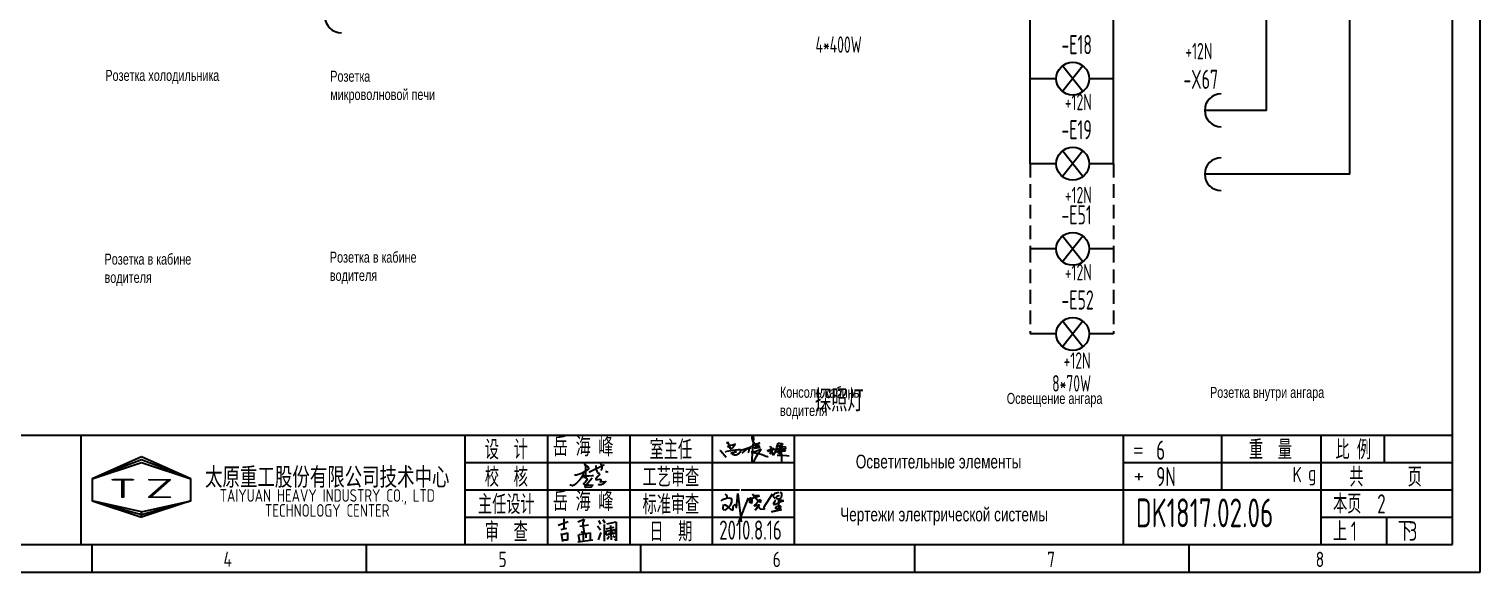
# Model space of a CAD drawing. Header units: millimetres. Extents: x -1988 to 7027, y -1849 to 2867.
# Drawn here: x 813.8 to 1078.3, y 395.4 to 494.5 of the extents above; entities that cross this region are included whole.
import ezdxf
from ezdxf.enums import TextEntityAlignment as Align

# ---------------------------------------------------------------- set-up
doc = ezdxf.new("R2010")
doc.units = ezdxf.units.MM
doc.header["$LTSCALE"] = 10
doc.linetypes.add('DASHED2', pattern=[0.375, 0.25, -0.125])
doc.linetypes.add('HIDDEN', pattern=[0.375, 0.25, -0.125])
for name, color, linetype in [('01', 7, 'Continuous'), ('11', 3, 'Continuous'), ('CONTINUOUS', 7, 'Continuous')]:
    doc.layers.add(name, color=color, linetype=linetype)
doc.styles.add('ROMAN', font='ROMANC.shx', dxfattribs={"width": 0.7, "height": 0.7})
doc.styles.get("Standard").update_dxf_attribs({"font": 'isocp', "width": 0.707, "bigfont": 'intecad.shx'})

# ---------------------------------------------------------------- blocks, each defined once
blk = doc.blocks.new('A$C5BE500A0')
for p, q in [((15.3, 41.2), (22.2, 26.1)), ((15.3, 40.1), (15.3, 41.2)), ((15.4, 37.7), (15.3, 40.1)), ((15.4, 32.4), (21, 34.6)), ((15.5, 31.8), (15.4, 32.4)), ((19.1, 30.1), (15.5, 31.8)), ((22.2, 26.1), (19.1, 30.1)), ((21, 34.6), (24.5, 35.1)), ((25.3, 29.5), (23.3, 27.9)), ((24.5, 35.1), (28.2, 35.6)), ((26.8, 30.7), (25.3, 29.5)), ((29.4, 34), (26.8, 30.7)), ((28.2, 35.6), (30.2, 36.8)), ((30.2, 38), (29.4, 34)), ((30.2, 36.8), (30.2, 38)), ((50.6, 27.7), (56.2, 29.3)), ((54.4, 27.2), (59.1, 30.4)), ((56.2, 29.3), (60.8, 29.6)), ((56.7, 31.7), (57.4, 29.6)), ((57.4, 29.6), (57.6, 25)), ((59.1, 30.4), (64.7, 33.7)), ((60.8, 29.6), (62.2, 29.2)), ((64.4, 48.9), (64.5, 51.6)), ((65.3, 44.3), (64.4, 48.9)), ((64.5, 51.6), (65.9, 52.2)), ((67.1, 48.5), (64.5, 17.9)), ((64.7, 33.7), (72, 37.3)), ((67.5, 39.5), (65.3, 44.3)), ((65.9, 52.2), (66.5, 51.5)), ((66.5, 51.5), (67.1, 48.5)), ((70.3, 36.3), (67.5, 39.5)), ((68.3, 28.6), (72.6, 29.4)), ((69.3, 29), (68.3, 28.6)), ((72, 30.5), (69.3, 29)), ((69.9, 34.1), (69.7, 33.3)), ((69.7, 33.3), (71.9, 33.6)), ((74.6, 36.5), (69.9, 34.1)), ((73.8, 32.8), (70.3, 36.3)), ((71.9, 33.6), (75.3, 34.2)), ((72, 37.3), (77.8, 39)), ((74.8, 31.8), (72, 30.5)), ((72.6, 29.4), (78.2, 30.4)), ((77.7, 30.8), (73.8, 32.8)), ((79.7, 39.2), (74.6, 36.5)), ((76.7, 32.6), (74.8, 31.8)), ((75.3, 34.2), (77, 34.5)), ((77.7, 33.5), (76.7, 32.6)), ((77, 34.5), (78, 34.1)), ((78, 34.1), (77.7, 33.5)), ((80.1, 30.5), (77.7, 30.8)), ((77.8, 39), (79.7, 39.2)), ((78.2, 30.4), (80.1, 30.5)), ((99, 31.4), (100.1, 32)), ((100.1, 32), (101.1, 31.6)), ((101.1, 31.6), (102.1, 30.6)), ((102.1, 30.6), (102.1, 27.7)), ((110.9, 22.6), (113.3, 30.9)), ((112.9, 30.9), (112.3, 30.9)), ((117.4, 32.7), (112.9, 30.9)), ((113.3, 30.9), (114.4, 35)), ((114.4, 35), (115.4, 38.4)), ((115.4, 38.4), (118.1, 38.8)), ((116.7, 30.8), (120.9, 31.8)), ((122.1, 34.8), (117.4, 32.7)), ((118.1, 38.8), (123.3, 38.3)), ((120.9, 31.8), (124.1, 32)), ((121.7, 31.5), (122.2, 1.9)), ((123, 28.1), (121.7, 31.5)), ((124.7, 36.8), (122.1, 34.8)), ((123.3, 38.3), (124.7, 36.8)), ((124.1, 32), (129.1, 31.3)), ((129.1, 31.3), (130.7, 30.3)), ((130.7, 30.3), (130.2, 28.3)), ((0, 24.1), (1.5, 23.9)), ((1.5, 23.9), (12.6, 10.8)), ((11.6, 21), (13.8, 22.8)), ((13.8, 22.8), (17.9, 23.5)), ((17.9, 23.5), (26, 24.9)), ((22.6, 18.1), (23.6, 19.3)), ((23.7, 17.3), (22.6, 18.1)), ((23.3, 27.9), (23.1, 27.8)), ((23.6, 19.3), (25.8, 19.9)), ((26.1, 16.2), (24.9, 15)), ((25.8, 19.9), (29.2, 20.8)), ((26, 24.9), (36.8, 26.1)), ((28.4, 20), (26.1, 16.2)), ((29.4, 15.2), (28.2, 15.7)), ((29.5, 22.1), (28.4, 20)), ((29.2, 20.8), (33, 21.4)), ((32.4, 15.1), (29.4, 15.2)), ((30.2, 22.7), (29.5, 22.1)), ((31.6, 22.6), (30.2, 22.7)), ((32.8, 22.1), (31.6, 22.6)), ((35, 16.2), (32.4, 15.1)), ((33, 21.4), (32.8, 22.1)), ((37.6, 17.7), (35, 16.2)), ((36.8, 26.1), (40.9, 26)), ((39.7, 20.3), (37.6, 17.7)), ((40.8, 21.6), (39.7, 20.3)), ((40.2, 22.8), (44.3, 25.4)), ((41.7, 24.4), (40.8, 21.6)), ((40.9, 26), (41.7, 24.4)), ((44.3, 25.4), (50.6, 27.7)), ((44.7, 18.7), (49.1, 22.6)), ((49.1, 22.6), (54.4, 27.2)), ((56.8, 20.6), (55.9, 19.6)), ((57.6, 25), (56.8, 20.6)), ((66.6, 21), (62.5, 20.6)), ((62.5, 20.6), (75.7, 18.4)), ((64.5, 17.9), (63.3, 8.5)), ((63.3, 8.5), (63.5, 0.1)), ((63.5, 0.1), (64.3, 0)), ((64.3, 0), (67.5, 2.5)), ((69.8, 21.4), (66.6, 21)), ((67.5, 2.5), (73.8, 13.7)), ((76.7, 24.1), (69.8, 21.4)), ((73.8, 13.7), (77.7, 20)), ((75.7, 18.4), (81.9, 16.6)), ((79.9, 25.4), (76.7, 24.1)), ((77.7, 20), (81.2, 25.6)), ((82.1, 26.9), (79.9, 25.4)), ((81.2, 25.6), (82.1, 26.9)), ((81.9, 16.6), (87.3, 14.8)), ((87.3, 14.8), (91.3, 12.9)), ((91.3, 12.9), (94.8, 12.6)), ((94.5, 25.2), (94.9, 23.9)), ((94.8, 12.6), (95.8, 12.8)), ((94.9, 23.9), (95.3, 23)), ((95.3, 23), (95.8, 22.8)), ((95.8, 22.8), (97, 23.3)), ((97, 23.3), (97.8, 25.3)), ((98.5, 23.8), (97.4, 25.9)), ((97.8, 25.3), (100.8, 27)), ((101.1, 23.3), (98.5, 23.8)), ((100.7, 21.1), (99.2, 17.4)), ((99.2, 17.4), (101.9, 20.9)), ((102.1, 27.7), (100.7, 21.1)), ((100.8, 27), (103.5, 26.5)), ((103.3, 23.7), (101.1, 23.3)), ((101.9, 20.9), (103.1, 21.8)), ((103.1, 21.8), (103.7, 20.1)), ((104.7, 23.9), (103.3, 23.7)), ((103.5, 26.5), (104.5, 25.2)), ((103.7, 20.1), (103.9, 18.5)), ((103.9, 18.5), (105, 16.1)), ((104.2, 28.7), (108.3, 26.3)), ((104.5, 25.2), (104.7, 23.9)), ((105, 16.1), (106.4, 15.7)), ((106.4, 15.7), (107.7, 17.3)), ((107.7, 17.3), (110.9, 22.6)), ((108.3, 26.3), (115.7, 20.2)), ((111.7, 21.6), (125.7, 23.5)), ((115.4, 22.1), (111.7, 21.6)), ((112.9, 26.9), (127.4, 26.5)), ((124.7, 26.6), (112.9, 26.9)), ((113.4, 15.2), (124.8, 14.7)), ((122.5, 23.3), (115.4, 22.1)), ((115.7, 20.2), (118.5, 18.9)), ((118.5, 18.9), (120.8, 19.6)), ((120.8, 19.6), (121.1, 20.7)), ((126.4, 24.6), (122.5, 23.3)), ((128.2, 25.5), (123, 28.1)), ((128.1, 26.7), (124.7, 26.6)), ((124.8, 14.7), (132, 14.1)), ((125.7, 23.5), (130.1, 23.8)), ((127.4, 26.5), (126.4, 24.6)), ((130.2, 28.3), (128.1, 26.7)), ((130.5, 24.3), (128.2, 25.5)), ((130.1, 23.8), (130.5, 24.3)), ((132, 14.1), (137.3, 13.6))]:
    blk.add_line(p, q)
blk = doc.blocks.new('lf')
for points in [[(409.4, 317.6), (411.9, 317.6), (420.7, 320.5), (429.4, 326.1), (429, 328.4), (426.7, 330.1), (424.2, 331.3), (423.4, 332.6), (424.4, 333.4), (425, 330.7), (425, 327.4), (425, 324.7), (424.8, 321.8), (424.8, 320.3), (424.8, 318.7), (425, 314.7), (425, 313), (424.8, 313)], [(432.1, 320.3), (430.6, 321.6), (450.9, 331.7), (450.9, 332.2)], [(439.5, 330.9), (440, 324.5), (442, 320.7)], [(446.2, 333.8), (448.1, 330.5), (448.1, 326.7), (446.6, 323.8)], [(421.5, 320.1), (421.3, 317.6), (420, 315.1), (418.6, 312.6), (416.7, 310.5), (414.9, 308.5), (411.9, 305.6), (410.1, 304.1), (408, 302.6), (406.1, 302), (403.6, 302.6), (403.6, 303.5), (403.9, 303.5)], [(421.3, 316.2), (424.8, 315.9), (427.1, 316), (429.8, 316), (434.8, 316.8), (436, 316.8)], [(421.9, 314.1), (423.8, 314.1), (425.4, 313.7), (426, 313), (426.9, 312), (427.1, 312), (426.5, 310.5), (426.1, 309.5), (424.2, 306.6), (423.1, 305.4), (422.1, 304.5), (423.2, 303.3), (427.3, 303.1), (429.8, 303.1), (432.3, 302.9), (435.4, 302.7), (433.1, 299.9), (424.6, 299.5), (424, 300.4), (425.6, 303.3), (434.3, 313.5)], [(441.8, 320.7), (443.7, 320.1), (444.9, 317.6), (443.1, 315.5), (439.7, 311.8), (439.8, 310.6), (445.4, 311.2), (447, 310.3), (445.6, 307.4), (453.6, 308), (450.3, 304.7), (447, 303.3), (443.7, 303.1), (442.9, 303.7)], [(453.4, 322.4), (454.9, 322.2), (455.7, 321.8), (456.1, 321.6), (456.3, 321.4)]]:
    blk.add_lwpolyline(points)

msp = doc.modelspace()

# ---------------------------------------------------------------- linework, layer by layer
for p, q in [((1011.5, 469.93), (1011.5, 653.14)), ((1054.55, 468.03), (1054.55, 653.14)), ((996.3, 469.93), (996.3, 582.74)), ((1039.35, 479.68), (1039.35, 583.07)), ((1001.05, 485.46), (996.3, 485.46)), ((1011.5, 485.46), (1007.05, 485.46)), ((1039.35, 479.68), (1028.11, 479.68)), ((1005.92, 472.28), (1002.18, 467.58)), ((1005.92, 467.58), (1002.18, 472.28)), ((1001.05, 469.93), (996.3, 469.93)), ((1011.5, 469.93), (1007.05, 469.93)), ((1054.55, 468.03), (1028.11, 468.03)), ((953.3, 410.41), (1013.3, 410.41)), ((911.28, 405.14), (911.28, 403.32)), ((913.82, 404.56), (914.99, 405.08)), ((914.99, 405.08), (914.73, 404.3)), ((917.59, 404.79), (917.95, 404.15)), ((918.41, 405), (918.77, 404.36)), ((910.26, 403.96), (912.08, 404.61)), ((910.78, 403.18), (911.82, 403.44)), ((910.78, 402.41), (911.04, 400.98)), ((910.91, 402.28), (911.95, 402.54)), ((911.04, 403.44), (911.04, 403.44)), ((911.95, 402.54), (911.95, 401.24)), ((913.82, 404.56), (913.82, 404.56)), ((913.89, 402.28), (914.15, 400.98)), ((914.02, 402.28), (916.1, 402.54)), ((914.21, 403.78), (915.77, 404.04)), ((914.99, 402.49), (914.47, 402.75)), ((914.73, 404.3), (914.73, 404.04)), ((914.73, 404.04), (914.99, 402.49)), ((914.8, 402.28), (914.8, 401.24)), ((915.32, 402.41), (915.32, 401.63)), ((916.1, 402.54), (916.1, 401.11)), ((917.4, 403.85), (917.95, 403.12)), ((917.59, 401.3), (918.1, 402.63)), ((918.65, 404.06), (918.65, 401.06)), ((918.95, 402.91), (918.98, 402.21)), ((920.65, 403.12), (918.98, 402.79)), ((918.98, 402.21), (920.77, 402.51)), ((919.01, 403.27), (920.44, 403.57)), ((919.1, 404.21), (920.8, 404.57)), ((919.41, 402.6), (919.59, 402.45)), ((919.8, 403.91), (919.89, 401.3)), ((920.23, 402.79), (920.04, 402.45)), ((920.22, 402.04), (920.56, 401.7)), ((920.77, 402.51), (920.65, 403.12)), ((920.8, 404.57), (920.83, 404.57)), ((920.83, 404.57), (920.83, 401.12)), ((911.95, 401.24), (910.91, 401.24)), ((913.83, 400.93), (916.59, 401.3)), ((919.54, 401.87), (919.2, 401.36)), ((920.83, 401.12), (920.56, 401.42))]:
    msp.add_line(p, q)
at = {"color": 3, "linetype": 'DASHED2'}
for p, q in [((996.3, 469.93), (996.3, 454.39)), ((1011.5, 469.93), (1011.5, 454.39)), ((996.3, 454.39), (996.3, 438.86)), ((1011.5, 454.39), (1011.5, 438.86))]:
    msp.add_line(p, q, dxfattribs=at)
at = {"color": 3}
for p, q in [((1001.05, 454.39), (996.3, 454.39)), ((1011.5, 454.39), (1007.05, 454.39)), ((1005.92, 441.2), (1002.18, 436.51)), ((1005.92, 436.51), (1002.18, 441.2)), ((1001.05, 438.86), (996.3, 438.86)), ((1011.5, 438.86), (1007.05, 438.86))]:
    msp.add_line(p, q, dxfattribs=at)
for centre in [(1004.05, 485.46), (1004.05, 469.93)]:
    msp.add_circle(centre, 3)
for centre in [(1004.05, 454.39), (1004.05, 438.86)]:
    msp.add_circle(centre, 3, dxfattribs=at)
at = {"linetype": 'Continuous'}
for centre in [(870.75, 496.82), (1031.11, 479.68), (1031.11, 468.03)]:
    msp.add_arc(centre, 3, 90, 270, dxfattribs=at)
at = {"layer": 'CONTINUOUS', "color": 3}
for p, q in [((1078.3, 395.41), (1078.3, 692.41)), ((1005.92, 452.04), (1002.18, 456.73)), ((1005.92, 456.73), (1002.18, 452.04)), ((658.3, 395.41), (1078.3, 395.41))]:
    msp.add_line(p, q, dxfattribs=at)
at = {"layer": 'CONTINUOUS'}
for p, q in [((1073.3, 400.41), (1073.3, 672.41)), ((1005.92, 483.12), (1002.18, 487.81)), ((1005.92, 487.81), (1002.18, 483.12)), ((1060.8, 420.41), (1060.8, 415.41)), ((950.07, 409.89), (950.46, 409.98)), ((950.07, 409.89), (950.46, 409.98)), ((950.07, 409.89), (950.46, 409.98)), ((950.07, 409.89), (950.46, 409.98)), ((950.72, 409.98), (950.95, 409.85)), ((950.72, 409.98), (950.95, 409.85)), ((950.72, 409.98), (950.95, 409.85)), ((950.72, 409.98), (950.95, 409.85)), ((939.96, 408.43), (940.21, 408.63)), ((939.96, 408.43), (940.21, 408.63)), ((939.96, 408.43), (940.21, 408.63)), ((939.96, 408.43), (940.21, 408.63)), ((940.21, 408.63), (940.57, 408.79)), ((940.21, 408.63), (940.57, 408.79)), ((940.21, 408.63), (940.57, 408.79)), ((940.21, 408.63), (940.57, 408.79)), ((940.31, 407.21), (940.42, 407.56)), ((940.31, 407.21), (940.42, 407.56)), ((940.31, 407.21), (940.42, 407.56)), ((940.31, 407.21), (940.42, 407.56)), ((940.42, 407.56), (940.47, 407.72)), ((940.42, 407.56), (940.47, 407.72)), ((940.42, 407.56), (940.47, 407.72)), ((940.42, 407.56), (940.47, 407.72)), ((940.47, 407.72), (940.67, 407.67)), ((940.47, 407.72), (940.67, 407.67)), ((940.47, 407.72), (940.67, 407.67)), ((940.47, 407.72), (940.67, 407.67)), ((940.57, 408.79), (940.93, 408.89)), ((940.57, 408.79), (940.93, 408.89)), ((940.57, 408.79), (940.93, 408.89)), ((940.57, 408.79), (940.93, 408.89)), ((940.62, 409.6), (940.98, 409.4)), ((940.62, 409.6), (940.98, 409.4)), ((940.62, 409.6), (940.98, 409.4)), ((940.62, 409.6), (940.98, 409.4)), ((940.67, 407.67), (941.03, 407.51)), ((940.67, 407.67), (941.03, 407.51)), ((940.67, 407.67), (941.03, 407.51)), ((940.67, 407.67), (941.03, 407.51)), ((940.93, 408.89), (941.44, 408.94)), ((940.93, 408.89), (941.44, 408.94)), ((940.93, 408.89), (941.44, 408.94)), ((940.93, 408.89), (941.44, 408.94)), ((940.98, 409.4), (941.03, 409.25)), ((940.98, 409.4), (941.03, 409.25)), ((940.98, 409.4), (941.03, 409.25)), ((940.98, 409.4), (941.03, 409.25)), ((941.03, 409.25), (941.03, 408.94)), ((941.03, 409.25), (941.03, 408.94)), ((941.03, 409.25), (941.03, 408.94)), ((941.03, 409.25), (941.03, 408.94)), ((941.03, 407.51), (941.38, 407.16)), ((941.03, 407.51), (941.38, 407.16)), ((941.03, 407.51), (941.38, 407.16)), ((941.03, 407.51), (941.38, 407.16)), ((941.54, 407.46), (941.23, 407.21)), ((941.54, 407.46), (941.23, 407.21)), ((941.54, 407.46), (941.23, 407.21)), ((941.54, 407.46), (941.23, 407.21)), ((941.44, 408.94), (941.84, 408.84)), ((941.44, 408.94), (941.84, 408.84)), ((941.44, 408.94), (941.84, 408.84)), ((941.44, 408.94), (941.84, 408.84)), ((941.74, 407.87), (941.54, 407.46)), ((941.74, 407.87), (941.54, 407.46)), ((941.74, 407.87), (941.54, 407.46)), ((941.74, 407.87), (941.54, 407.46)), ((941.84, 408.23), (941.74, 407.87)), ((941.84, 408.23), (941.74, 407.87)), ((941.84, 408.23), (941.74, 407.87)), ((941.84, 408.23), (941.74, 407.87)), ((941.84, 408.84), (941.84, 408.63)), ((941.84, 408.84), (941.84, 408.63)), ((941.84, 408.84), (941.84, 408.63)), ((941.84, 408.84), (941.84, 408.63)), ((941.84, 408.63), (941.84, 408.23)), ((941.84, 408.63), (941.84, 408.23)), ((941.84, 408.63), (941.84, 408.23)), ((941.84, 408.63), (941.84, 408.23)), ((942.15, 407.31), (942.3, 407.56)), ((942.15, 407.31), (942.3, 407.56)), ((942.15, 407.31), (942.3, 407.56)), ((942.15, 407.31), (942.3, 407.56)), ((942.3, 407.56), (942.51, 407.77)), ((942.3, 407.56), (942.51, 407.77)), ((942.3, 407.56), (942.51, 407.77)), ((942.3, 407.56), (942.51, 407.77)), ((942.51, 407.77), (942.56, 407.67)), ((942.51, 407.77), (942.56, 407.67)), ((942.51, 407.77), (942.56, 407.67)), ((942.51, 407.77), (942.56, 407.67)), ((942.56, 407.67), (942.71, 407.31)), ((942.56, 407.67), (942.71, 407.31)), ((942.56, 407.67), (942.71, 407.31)), ((942.56, 407.67), (942.71, 407.31)), ((942.76, 407.11), (943.02, 409.76)), ((942.76, 407.11), (943.02, 409.76)), ((942.76, 407.11), (943.02, 409.76)), ((942.76, 407.11), (943.02, 409.76)), ((943.02, 409.76), (943.63, 404.56)), ((943.02, 409.76), (943.63, 404.56)), ((943.02, 409.76), (943.63, 404.56)), ((943.02, 409.76), (943.63, 404.56)), ((943.17, 404.5), (944.96, 408.92)), ((943.17, 404.5), (944.96, 408.92)), ((943.17, 404.5), (944.96, 408.92)), ((943.17, 404.5), (944.96, 408.92)), ((945, 408.84), (945.11, 408.37)), ((945, 408.84), (945.11, 408.37)), ((945, 408.84), (945.11, 408.37)), ((945, 408.84), (945.11, 408.37)), ((945.11, 408.84), (945.26, 408.95)), ((945.11, 408.84), (945.26, 408.95)), ((945.11, 408.84), (945.26, 408.95)), ((945.11, 408.84), (945.26, 408.95)), ((945.22, 408.03), (945.11, 408.84)), ((945.22, 408.03), (945.11, 408.84)), ((945.22, 408.03), (945.11, 408.84)), ((945.22, 408.03), (945.11, 408.84)), ((945.11, 408.37), (945.22, 408.03)), ((945.11, 408.37), (945.22, 408.03)), ((945.11, 408.37), (945.22, 408.03)), ((945.11, 408.37), (945.22, 408.03)), ((945.26, 408.95), (945.41, 408.95)), ((945.26, 408.95), (945.41, 408.95)), ((945.26, 408.95), (945.41, 408.95)), ((945.26, 408.95), (945.41, 408.95)), ((945.34, 408.26), (945.37, 408.51)), ((945.34, 408.26), (945.37, 408.51)), ((945.34, 408.26), (945.37, 408.51)), ((945.34, 408.26), (945.37, 408.51)), ((945.37, 408), (945.34, 408.26)), ((945.37, 408), (945.34, 408.26)), ((945.37, 408), (945.34, 408.26)), ((945.37, 408), (945.34, 408.26)), ((945.37, 408.51), (945.45, 408.7)), ((945.37, 408.51), (945.45, 408.7)), ((945.37, 408.51), (945.45, 408.7)), ((945.37, 408.51), (945.45, 408.7)), ((945.48, 407.92), (945.37, 408)), ((945.48, 407.92), (945.37, 408)), ((945.48, 407.92), (945.37, 408)), ((945.48, 407.92), (945.37, 408)), ((945.41, 408.95), (945.56, 408.62)), ((945.41, 408.95), (945.56, 408.62)), ((945.41, 408.95), (945.56, 408.62)), ((945.41, 408.95), (945.56, 408.62)), ((945.45, 408.7), (945.7, 408.88)), ((945.45, 408.7), (945.7, 408.88)), ((945.45, 408.7), (945.7, 408.88)), ((945.45, 408.7), (945.7, 408.88)), ((945.56, 408.26), (945.48, 407.92)), ((945.56, 408.26), (945.48, 407.92)), ((945.56, 408.26), (945.48, 407.92)), ((945.56, 408.26), (945.48, 407.92)), ((945.56, 408.62), (945.56, 408.26)), ((945.56, 408.62), (945.56, 408.26)), ((945.56, 408.62), (945.56, 408.26)), ((945.56, 408.62), (945.56, 408.26)), ((945.67, 409.61), (946.8, 408.33)), ((945.85, 409.39), (945.67, 409.61)), ((945.67, 409.61), (946.8, 408.33)), ((945.85, 409.39), (945.67, 409.61)), ((945.67, 409.61), (946.8, 408.33)), ((945.85, 409.39), (945.67, 409.61)), ((945.67, 409.61), (946.8, 408.33)), ((945.85, 409.39), (945.67, 409.61)), ((945.7, 408.88), (946.11, 409.06)), ((945.7, 408.88), (946.11, 409.06)), ((945.7, 408.88), (946.11, 409.06)), ((945.7, 408.88), (946.11, 409.06)), ((946.95, 409.32), (945.85, 409.39)), ((946.95, 409.32), (945.85, 409.39)), ((946.95, 409.32), (945.85, 409.39)), ((946.95, 409.32), (945.85, 409.39)), ((946.18, 407.67), (945.96, 407.45)), ((946.18, 407.67), (945.96, 407.45)), ((946.18, 407.67), (945.96, 407.45)), ((946.18, 407.67), (945.96, 407.45)), ((945.96, 407.45), (946.07, 407.48)), ((945.96, 407.45), (946.07, 407.48)), ((945.96, 407.45), (946.07, 407.48)), ((945.96, 407.45), (946.07, 407.48)), ((946.07, 407.48), (946.77, 407.7)), ((946.07, 407.48), (946.77, 407.7)), ((946.07, 407.48), (946.77, 407.7)), ((946.07, 407.48), (946.77, 407.7)), ((946.11, 409.06), (946.62, 409.21)), ((946.11, 409.06), (946.62, 409.21)), ((946.11, 409.06), (946.62, 409.21)), ((946.11, 409.06), (946.62, 409.21)), ((946.14, 406.68), (946.73, 407.37)), ((946.14, 406.68), (946.73, 407.37)), ((946.14, 406.68), (946.73, 407.37)), ((946.14, 406.68), (946.73, 407.37)), ((946.47, 407.96), (946.18, 407.67)), ((946.47, 407.96), (946.18, 407.67)), ((946.47, 407.96), (946.18, 407.67)), ((946.47, 407.96), (946.18, 407.67)), ((946.92, 408.51), (946.47, 407.96)), ((946.92, 408.51), (946.47, 407.96)), ((946.92, 408.51), (946.47, 407.96)), ((946.92, 408.51), (946.47, 407.96)), ((946.95, 407.67), (946.58, 407.23)), ((946.95, 407.67), (946.58, 407.23)), ((946.95, 407.67), (946.58, 407.23)), ((946.95, 407.67), (946.58, 407.23)), ((946.62, 409.21), (946.95, 409.32)), ((946.62, 409.21), (946.95, 409.32)), ((946.62, 409.21), (946.95, 409.32)), ((946.62, 409.21), (946.95, 409.32)), ((946.73, 407.37), (946.8, 407.37)), ((946.73, 407.37), (946.8, 407.37)), ((946.73, 407.37), (946.8, 407.37)), ((946.73, 407.37), (946.8, 407.37)), ((946.77, 407.7), (946.92, 407.67)), ((946.77, 407.7), (946.92, 407.67)), ((946.77, 407.7), (946.92, 407.67)), ((946.77, 407.7), (946.92, 407.67)), ((946.8, 408.33), (947.14, 408.07)), ((946.8, 408.33), (947.14, 408.07)), ((946.8, 408.33), (947.14, 408.07)), ((946.8, 408.33), (947.14, 408.07)), ((946.8, 407.37), (946.92, 407.12)), ((946.8, 407.37), (946.92, 407.12)), ((946.8, 407.37), (946.92, 407.12)), ((946.8, 407.37), (946.92, 407.12)), ((947.17, 408.59), (946.92, 408.51)), ((947.17, 408.59), (946.92, 408.51)), ((947.17, 408.59), (946.92, 408.51)), ((947.17, 408.59), (946.92, 408.51)), ((946.92, 407.67), (946.95, 407.67)), ((946.92, 407.67), (946.95, 407.67)), ((946.92, 407.67), (946.95, 407.67)), ((946.92, 407.67), (946.95, 407.67)), ((947.14, 408.07), (947.28, 408.33)), ((947.14, 408.07), (947.28, 408.33)), ((947.14, 408.07), (947.28, 408.33)), ((947.14, 408.07), (947.28, 408.33)), ((947.28, 408.33), (947.17, 408.59)), ((947.28, 408.33), (947.17, 408.59)), ((947.28, 408.33), (947.17, 408.59)), ((947.28, 408.33), (947.17, 408.59)), ((947.83, 407.32), (949.33, 409.7)), ((947.83, 407.32), (949.33, 409.7)), ((947.83, 407.32), (949.33, 409.7)), ((947.83, 407.32), (949.33, 409.7)), ((949.32, 409.62), (949.45, 409.2)), ((949.32, 409.62), (949.45, 409.2)), ((949.32, 409.62), (949.45, 409.2)), ((949.32, 409.62), (949.45, 409.2)), ((949.42, 409.36), (949.78, 409.79)), ((949.42, 409.36), (949.78, 409.79)), ((949.42, 409.36), (949.78, 409.79)), ((949.42, 409.36), (949.78, 409.79)), ((949.61, 408.09), (949.42, 407.8)), ((949.61, 408.09), (949.42, 407.8)), ((949.61, 408.09), (949.42, 407.8)), ((949.61, 408.09), (949.42, 407.8)), ((949.42, 407.8), (949.51, 407.73)), ((949.42, 407.8), (949.51, 407.73)), ((949.42, 407.8), (949.51, 407.73)), ((949.42, 407.8), (949.51, 407.73)), ((949.45, 409.2), (949.68, 408.94)), ((949.45, 409.2), (949.68, 408.94)), ((949.45, 409.2), (949.68, 408.94)), ((949.45, 409.2), (949.68, 408.94)), ((949.51, 407.73), (949.87, 407.8)), ((949.51, 407.73), (949.87, 407.8)), ((949.51, 407.73), (949.87, 407.8)), ((949.51, 407.73), (949.87, 407.8)), ((949.78, 408.42), (949.61, 408.09)), ((949.78, 408.42), (949.61, 408.09)), ((949.78, 408.42), (949.61, 408.09)), ((949.78, 408.42), (949.61, 408.09)), ((949.68, 408.94), (949.81, 408.91)), ((949.68, 408.94), (949.81, 408.91)), ((949.68, 408.94), (949.81, 408.91)), ((949.68, 408.94), (949.81, 408.91)), ((949.78, 409.79), (950.07, 409.89)), ((949.78, 409.79), (950.07, 409.89)), ((949.78, 409.79), (950.07, 409.89)), ((949.78, 409.79), (950.07, 409.89)), ((949.87, 408.55), (949.78, 408.42)), ((949.87, 408.55), (949.78, 408.42)), ((949.87, 408.55), (949.78, 408.42)), ((949.87, 408.55), (949.78, 408.42)), ((949.84, 407.05), (950.07, 407.34)), ((949.84, 407.05), (950.07, 407.34)), ((949.84, 407.05), (950.07, 407.34)), ((949.84, 407.05), (950.07, 407.34)), ((949.87, 407.8), (950.4, 408.06)), ((949.87, 407.8), (950.4, 408.06)), ((949.87, 407.8), (950.4, 408.06)), ((949.87, 407.8), (950.4, 408.06)), ((950, 408.94), (950.07, 409.17)), ((950, 408.94), (950.07, 409.17)), ((950, 408.94), (950.07, 409.17)), ((950, 408.94), (950.07, 409.17)), ((950.2, 408.71), (950, 408.94)), ((950.2, 408.71), (950, 408.94)), ((950.2, 408.71), (950, 408.94)), ((950.2, 408.71), (950, 408.94)), ((950.07, 409.17), (950.27, 409.33)), ((950.07, 409.17), (950.27, 409.33)), ((950.07, 409.17), (950.27, 409.33)), ((950.07, 409.17), (950.27, 409.33)), ((950.07, 407.34), (950.56, 407.54)), ((950.07, 407.34), (950.56, 407.54)), ((950.07, 407.34), (950.56, 407.54)), ((950.07, 407.34), (950.56, 407.54)), ((950.62, 408.74), (950.2, 408.71)), ((950.62, 408.74), (950.2, 408.71)), ((950.62, 408.74), (950.2, 408.71)), ((950.62, 408.74), (950.2, 408.71)), ((950.27, 409.33), (950.53, 409.4)), ((950.27, 409.33), (950.53, 409.4)), ((950.27, 409.33), (950.53, 409.4)), ((950.27, 409.33), (950.53, 409.4)), ((950.4, 408.61), (950.43, 408.25)), ((951.38, 408.42), (950.4, 408.61)), ((950.4, 408.61), (950.43, 408.25)), ((951.38, 408.42), (950.4, 408.61)), ((950.4, 408.61), (950.43, 408.25)), ((951.38, 408.42), (950.4, 408.61)), ((950.4, 408.61), (950.43, 408.25)), ((951.38, 408.42), (950.4, 408.61)), ((950.4, 408.06), (950.85, 408.25)), ((950.43, 408.25), (950.4, 407.76)), ((950.4, 408.06), (950.85, 408.25)), ((950.43, 408.25), (950.4, 407.76)), ((950.4, 408.06), (950.85, 408.25)), ((950.43, 408.25), (950.4, 407.76)), ((950.4, 408.06), (950.85, 408.25)), ((950.43, 408.25), (950.4, 407.76)), ((950.4, 407.76), (950.4, 407.28)), ((950.4, 407.76), (950.4, 407.28)), ((950.4, 407.76), (950.4, 407.28)), ((950.4, 407.76), (950.4, 407.28)), ((950.53, 409.4), (950.62, 409.43)), ((950.53, 409.4), (950.62, 409.43)), ((950.53, 409.4), (950.62, 409.43)), ((950.53, 409.4), (950.62, 409.43)), ((950.56, 407.54), (950.76, 407.41)), ((950.56, 407.54), (950.76, 407.41)), ((950.56, 407.54), (950.76, 407.41)), ((950.56, 407.54), (950.76, 407.41)), ((950.89, 409), (950.62, 408.74)), ((950.89, 409), (950.62, 408.74)), ((950.89, 409), (950.62, 408.74)), ((950.89, 409), (950.62, 408.74)), ((950.76, 407.41), (950.72, 406.92)), ((950.76, 407.41), (950.72, 406.92)), ((950.76, 407.41), (950.72, 406.92)), ((950.76, 407.41), (950.72, 406.92)), ((950.85, 408.25), (951.38, 408.42)), ((950.85, 408.25), (951.38, 408.42)), ((950.85, 408.25), (951.38, 408.42)), ((950.85, 408.25), (951.38, 408.42)), ((950.98, 409.46), (950.89, 409)), ((950.98, 409.46), (950.89, 409)), ((950.98, 409.46), (950.89, 409)), ((950.98, 409.46), (950.89, 409)), ((950.95, 409.85), (950.98, 409.46)), ((950.95, 409.85), (950.98, 409.46)), ((950.95, 409.85), (950.98, 409.46)), ((950.95, 409.85), (950.98, 409.46)), ((940.31, 406.9), (940.31, 407.21)), ((940.31, 406.9), (940.31, 407.21)), ((940.31, 406.9), (940.31, 407.21)), ((940.31, 406.9), (940.31, 407.21)), ((940.57, 406.65), (940.31, 406.9)), ((940.57, 406.65), (940.31, 406.9)), ((940.57, 406.65), (940.31, 406.9)), ((940.57, 406.65), (940.31, 406.9)), ((941.23, 407.21), (940.57, 406.65)), ((941.23, 407.21), (940.57, 406.65)), ((941.23, 407.21), (940.57, 406.65)), ((941.23, 407.21), (940.57, 406.65)), ((941.38, 407.16), (941.69, 406.9)), ((941.38, 407.16), (941.69, 406.9)), ((941.38, 407.16), (941.69, 406.9)), ((941.38, 407.16), (941.69, 406.9)), ((941.69, 406.9), (941.84, 406.8)), ((941.69, 406.9), (941.84, 406.8)), ((941.69, 406.9), (941.84, 406.8)), ((941.69, 406.9), (941.84, 406.8)), ((941.84, 406.8), (942.15, 406.7)), ((941.84, 406.8), (942.15, 406.7)), ((941.84, 406.8), (942.15, 406.7)), ((941.84, 406.8), (942.15, 406.7)), ((942.15, 406.7), (942.15, 407.31)), ((942.15, 406.7), (942.15, 407.31)), ((942.15, 406.7), (942.15, 407.31)), ((942.15, 406.7), (942.15, 407.31)), ((942.71, 407.31), (942.71, 407.21)), ((942.71, 407.31), (942.71, 407.21)), ((942.71, 407.31), (942.71, 407.21)), ((942.71, 407.31), (942.71, 407.21)), ((942.71, 407.21), (942.76, 407.11)), ((942.71, 407.21), (942.76, 407.11)), ((942.71, 407.21), (942.76, 407.11)), ((942.71, 407.21), (942.76, 407.11)), ((946.58, 407.23), (946.14, 406.68)), ((946.58, 407.23), (946.14, 406.68)), ((946.58, 407.23), (946.14, 406.68)), ((946.58, 407.23), (946.14, 406.68)), ((946.92, 407.12), (947.1, 406.97)), ((946.92, 407.12), (947.1, 406.97)), ((946.92, 407.12), (947.1, 406.97)), ((946.92, 407.12), (947.1, 406.97)), ((947.1, 406.97), (947.87, 406.9)), ((947.1, 406.97), (947.87, 406.9)), ((947.1, 406.97), (947.87, 406.9)), ((947.1, 406.97), (947.87, 406.9)), ((947.89, 406.9), (947.83, 407.32)), ((947.89, 406.9), (947.83, 407.32)), ((947.89, 406.9), (947.83, 407.32)), ((947.89, 406.9), (947.83, 407.32)), ((949.15, 406.39), (951.02, 406.79)), ((949.15, 406.39), (951.02, 406.79)), ((949.15, 406.39), (951.02, 406.79)), ((949.15, 406.39), (951.02, 406.79)), ((950.49, 406.69), (949.15, 406.39)), ((950.49, 406.69), (949.15, 406.39)), ((950.49, 406.69), (949.15, 406.39)), ((950.49, 406.69), (949.15, 406.39)), ((950.36, 406.82), (949.84, 407.05)), ((950.36, 406.82), (949.84, 407.05)), ((950.36, 406.82), (949.84, 407.05)), ((950.36, 406.82), (949.84, 407.05)), ((950.4, 407.28), (950.36, 406.82)), ((950.4, 407.28), (950.36, 406.82)), ((950.4, 407.28), (950.36, 406.82)), ((950.4, 407.28), (950.36, 406.82)), ((950.72, 406.92), (950.49, 406.69)), ((950.72, 406.92), (950.49, 406.69)), ((950.72, 406.92), (950.49, 406.69)), ((950.72, 406.92), (950.49, 406.69)), ((1061.3, 400.41), (1061.3, 405.41)), ((678.3, 400.41), (1073.3, 400.41)), ((875.3, 395.41), (875.3, 400.41)), ((893.3, 400.41), (953.3, 400.41))]:
    msp.add_line(p, q, dxfattribs=at)
at = {"layer": 'CONTINUOUS', "linetype": 'Continuous'}
for p, q in [((678.3, 420.41), (1073.3, 420.41)), ((823.3, 400.41), (823.3, 420.41)), ((893.3, 400.41), (893.3, 420.41)), ((908.3, 420.41), (908.3, 400.41)), ((923.3, 420.41), (923.3, 400.41)), ((938.3, 420.41), (938.3, 400.41)), ((953.3, 420.41), (953.3, 400.41)), ((1013.3, 400.41), (1013.3, 420.41)), ((1031.19, 420.41), (1031.19, 410.41)), ((1049.3, 420.41), (1049.3, 400.41)), ((834.3, 416.41), (825.3, 412.41)), ((834.3, 415.91), (825.3, 412.41)), ((825.3, 412.41), (834.3, 415.41)), ((843.3, 412.41), (834.3, 416.41)), ((843.3, 412.41), (834.3, 415.91)), ((834.3, 415.41), (843.3, 412.41)), ((893.3, 415.41), (943.3, 415.41)), ((943.3, 415.41), (953.3, 415.41)), ((943.3, 415.41), (953.3, 415.41)), ((1013.3, 415.41), (1073.3, 415.41)), ((825.3, 412.41), (825.3, 408.41)), ((843.3, 408.41), (843.3, 412.41)), ((893.3, 410.41), (943.3, 410.41)), ((943.62, 410.41), (953.3, 410.41)), ((1013.3, 410.41), (1073.3, 410.41)), ((825.3, 408.41), (834.3, 405.41)), ((834.3, 406.41), (825.3, 408.41)), ((825.3, 408.41), (834.3, 405.91)), ((834.3, 405.91), (843.3, 408.41)), ((843.3, 408.41), (834.3, 405.41)), ((834.3, 406.41), (843.3, 408.41)), ((834.3, 405.41), (834.3, 406.41)), ((834.3, 405.41), (834.3, 406.41)), ((893.3, 405.41), (943.3, 405.41)), ((943.3, 405.41), (953.3, 405.41)), ((1049.3, 405.41), (1073.3, 405.41)), ((825.3, 395.41), (825.3, 400.41)), ((925.3, 395.41), (925.3, 400.41)), ((975.3, 395.41), (975.3, 400.41)), ((1025.3, 395.41), (1025.3, 400.41))]:
    msp.add_line(p, q, dxfattribs=at)

# ---------------------------------------------------------------- block references
for name, p, xscale, yscale, zscale in [('A$C5BE500A0', (939.7, 415.36), 0.09216000000219537, 0.09215999999923952, 0.09216000000000003), ('lf', (860.86, 372.5), 0.1280000000006112, 0.1279999999999291, 0.128)]:
    msp.add_blockref(name, p, dxfattribs=dict(xscale=xscale, yscale=yscale, zscale=zscale))

# ---------------------------------------------------------------- texts
for s, height, width, p in [('-E18', 3.5, 0.67, (1001.98, 489.92)), ('-X67', 3.5, 0.67, (1024.22, 483.59)), ('-E19', 3.5, 0.67, (1001.98, 474.39)), ('探照灯', 4, 0.67, (957.08, 424.71)), ('6', 3.5, 0.707, (1019.29, 415.9)), ('9N', 3.5, 0.707, (1019.29, 411.07)), ('2', 3.5, 0.707, (1059.57, 406.1)), ('1', 3.5, 0.707, (1054.74, 401.12)), ('3', 3.5, 0.707, (1065.3, 401.12))]:
    msp.add_text(s, height=height, dxfattribs=dict(width=width)).set_placement(p)
at = {"color": 3, "width": 0.67}
for s, p in [('-E51', (1001.98, 458.85)), ('-E52', (1001.98, 443.32))]:
    msp.add_text(s, height=3.5, dxfattribs=at).set_placement(p)
at = {"color": 3, "linetype": 'DASHED2', "attachment_point": 1}
for s, insert, char_height, width in [('{\\fArial|b0|i0|c204|p34;\\C256;Розетка холодильника}', (827.71, 487.06), 2, 20.7534), ('{\\fArial|b0|i0|c204|p34;\\C256;Розетка микроволновой печи}', (868.71, 486.9), 2, 19.8796), ('{\\fArial|b0|i0|c204|p34;\\C256;Розетка в кабине водителя}', (827.56, 453.52), 2, 20.7534), ('{\\fArial|b0|i0|c204|p34;\\C256;Розетка в кабине водителя}', (868.63, 453.88), 2, 20.7534), ('{\\fArial|b0|i0|c204|p34;\\C256;Консоль кабины водителя}', (950.69, 429.22), 2, 20.7534), ('{\\fArial|b0|i0|c204|p34;\\C256;Розетка внутри ангара}', (1029.08, 429.2), 2, 20.7534), ('{\\fArial|b0|i0|c204|p34;\\C256;Освещение ангара}', (992.03, 428.1), 2, 20.7534), ('{\\fArial|b0|i0|c204|p34;\\C256;Осветительные элементы}', (964.51, 416.82), 2.5, 37.6549), ('{\\fArial|b0|i0|c204|p34;\\C256;Чертежи электрической системы }', (961.67, 407.16), 2.5, 46.7557)]:
    msp.add_mtext(s, dxfattribs=dict(at, insert=insert, char_height=char_height, width=width))
at = {"char_height": 3.5, "attachment_point": 1}
for s, insert, width in [('岳 海 峰', (909.32, 420.04), 12.9495), ('岳 海 峰', (909.32, 410.04), 12.9495), ('2010.8.16', (939.62, 404.81), 12.1142)]:
    msp.add_mtext(s, dxfattribs=dict(at, insert=insert, width=width))
at = {"layer": '01', "linetype": 'HIDDEN', "width": 0.67}
for s, p in [('4*400W', (957.17, 490.18)), ('+12N', (1024.58, 488.99)), ('+12N', (1002.62, 479.7)), ('+12N', (1002.62, 462.73)), ('8*70W', (1000.3, 428.34))]:
    msp.add_text(s, height=3, dxfattribs=at).set_placement(p)
at = {"layer": '01', "color": 3, "linetype": 'HIDDEN', "width": 0.67}
for p in [(1002.62, 448.63), (1002.39, 432.51)]:
    msp.add_text('+12N', height=3, dxfattribs=at).set_placement(p)
at = {"layer": '11', "width": 0.707}
msp.add_text('DK1817.02.06', height=5.25, dxfattribs=at).set_placement((1015.57, 403.58))
at = {"layer": 'CONTINUOUS', "width": 0.67}
for s, p in [('设  计', (900.8, 417.91)), ('室主任', (930.8, 417.91)), ('重  量', (1040.1, 417.91)), ('比 例', (1055.2, 417.91)), ('校  核', (900.8, 412.91)), ('工艺审查', (930.8, 412.91)), ('共      页', (1061.1, 412.91)), ('主任设计', (900.8, 407.91)), ('标准审查', (930.8, 407.91)), ('本页', (1054.1, 408.02)), ('审  查', (900.8, 402.91)), ('日  期', (930.8, 402.91)), ('上', (1052.8, 402.93)), ('下', (1064.62, 402.93))]:
    msp.add_text(s, height=3.5, dxfattribs=at).set_placement(p, align=Align.MIDDLE)
at = {"layer": 'CONTINUOUS', "linetype": 'Continuous', "style": 'ROMAN'}
for s, p in [('=', (1015.03, 416.46)), ('+', (1015.13, 411.72))]:
    msp.add_text(s, height=2.8, dxfattribs=at).set_placement(p)
for s, height, width, p in [('K', 2.8, 0.7, (1044.13, 411.8)), ('g', 2.8, 0.7, (1046.96, 412.07)), ('T', 3.5, 1.8, (828.3, 408.91)), ('Z', 3.5, 1.8, (835, 408.91)), ('4', 2.8, 0.7, (849.25, 396.35)), ('5', 2.8, 0.7, (899.39, 396.31)), ('6', 2.8, 0.7, (949.37, 396.31)), ('7', 2.8, 0.7, (999.4, 396.31)), ('8', 2.8, 0.7, (1048.35, 396.31))]:
    msp.add_text(s, height=height, dxfattribs=dict(at, width=width)).set_placement(p)
at = {"layer": 'CONTINUOUS', "insert": (868.16, 409.97), "char_height": 3.3, "width": 50, "attachment_point": 5, "line_spacing_factor": 0.7125}
msp.add_mtext('{\\f宋体|b0|i0|c134|p2;太原重工股份有限公司技术中心\\P\\Fromans.shx;\\H0.6969x;TAIYUAN HEAVY INDUSTRY CO., LTD\\PTECHNOLOGY CENTER}', dxfattribs=at)

doc.saveas('drawing.dxf')
